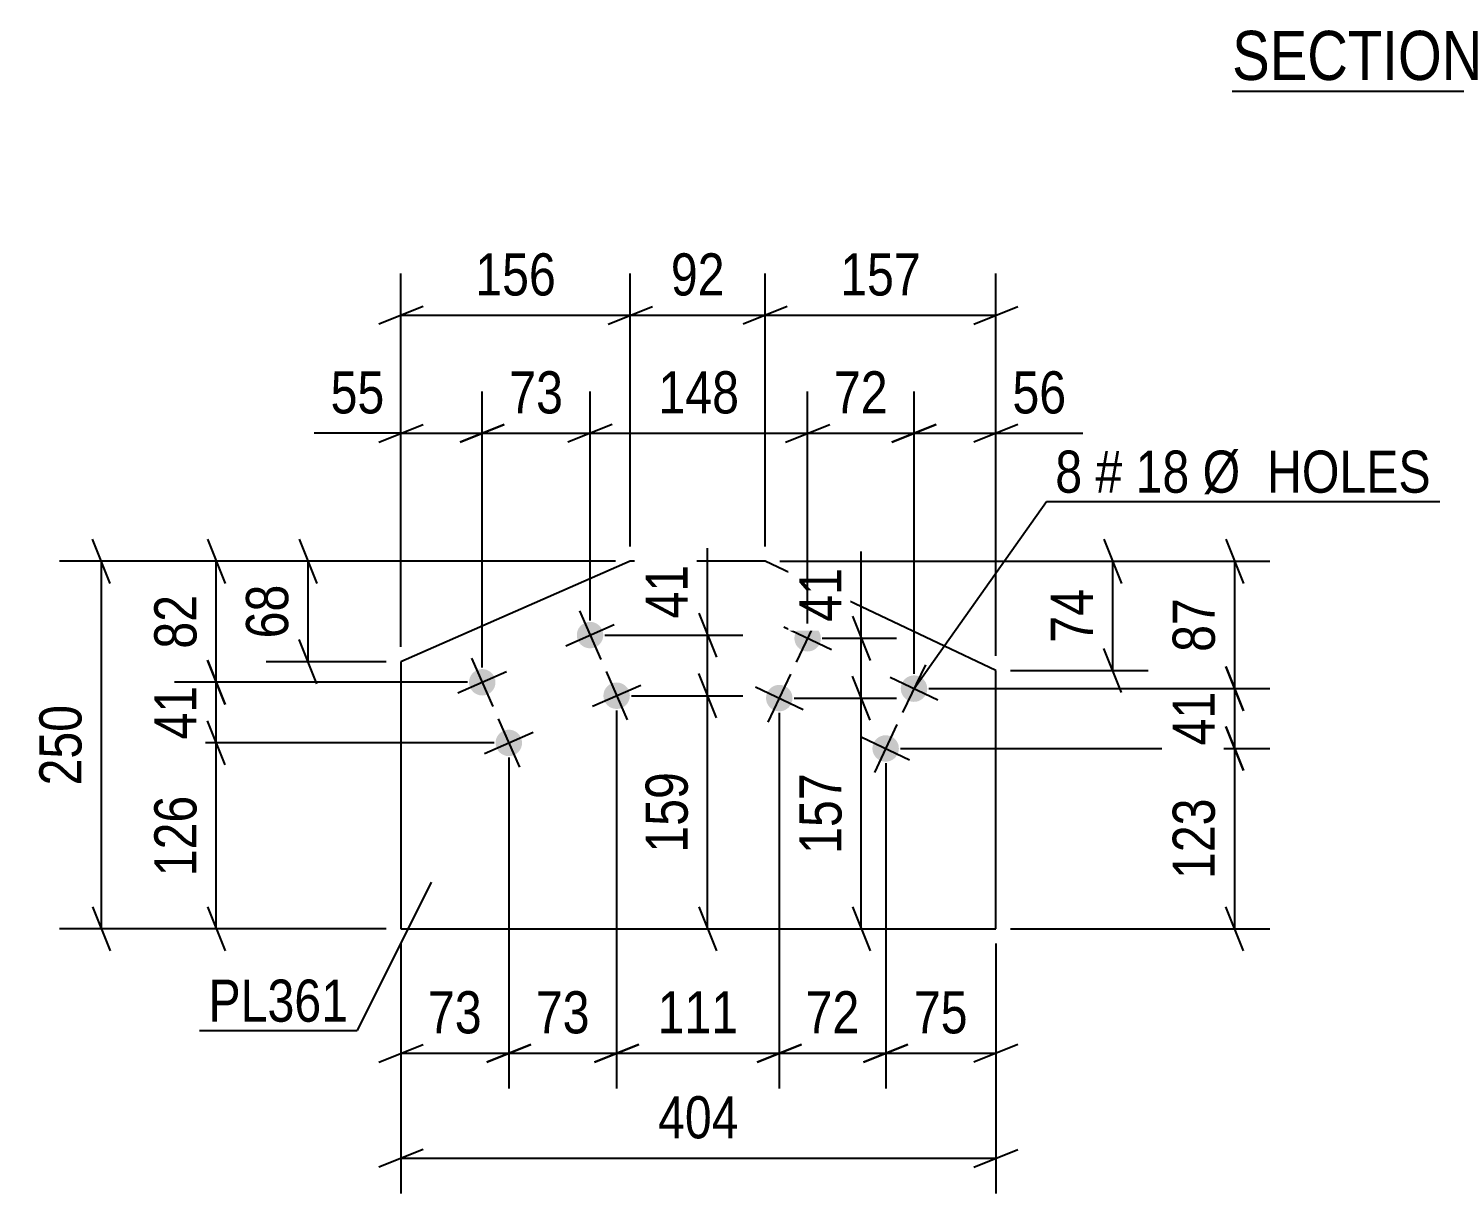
# Model space of a CAD drawing. Header units: millimetres. Extents: x 0 to 594, y 0 to 420.
# Drawn here: x 346.1 to 443, y 258.4 to 337.6 of the extents above; entities that cross this region are included whole.
import ezdxf

# ---------------------------------------------------------------- set-up
doc = ezdxf.new("R2010")
doc.units = ezdxf.units.MM
doc.styles.add('Arial Narrow', font='ARIALN.TTF', dxfattribs={"height": 0.2})

# ---------------------------------------------------------------- blocks, each defined once
blk = doc.blocks.new('Unknown-570345895-15 - 3407')
at = {"color": 6, "linetype": 'Continuous'}
blk.add_line((427.886, 333.348), (455.533, 333.348), dxfattribs=at)
at = {"color": 0, "linetype": 'Continuous'}
for points in [[(445.995, 334.098), (445.995, 337.598), (427.886, 337.598), (427.886, 334.098)], [(449.601, 334.098), (449.601, 337.598), (447.045, 337.598), (447.045, 334.098)], [(451.926, 334.098), (451.926, 337.598), (450.651, 337.598), (450.651, 334.098)], [(455.533, 334.098), (455.533, 337.598), (452.976, 337.598), (452.976, 334.098)]]:
    blk.add_wipeout(points, dxfattribs=at)
at = {"color": 7, "linetype": 'Continuous', "style": 'Arial Narrow'}
for s, height, p in [('SECTION ', 3.3405, (427.886, 334.098)), ('E', 3.34, (447.045, 334.098)), ('E', 3.34, (452.976, 334.098)), ('-', 3.34, (450.651, 334.098))]:
    blk.add_text(s, height=height, dxfattribs=at).set_placement(p)
blk = doc.blocks.new('Bolt-570345895-1724 - 1718')
at = {"linetype": 'Continuous'}
for points in [[(385.072, 296.712, -1), (383.424, 295.99, -1)], [(377.744, 293.503, -1), (376.096, 292.781, -1)], [(386.878, 292.59, -1), (385.229, 291.868, -1)], [(379.55, 289.381, -1), (377.901, 288.659, -1)]]:
    blk.add_hatch(color=1, dxfattribs=at).paths.add_polyline_path(points)
at = {"color": 1, "linetype": 'Continuous'}
for p, q in [((383.526, 298), (384.97, 294.702)), ((382.599, 295.629), (385.897, 297.073)), ((376.198, 294.79), (377.642, 291.493)), ((375.271, 292.42), (378.569, 293.864)), ((385.331, 293.878), (386.775, 290.58)), ((384.405, 291.507), (387.702, 292.951)), ((378.003, 290.668), (379.447, 287.371)), ((377.077, 288.298), (380.374, 289.742))]:
    blk.add_line(p, q, dxfattribs=at)
blk = doc.blocks.new('Bolt-570345895-1729 - 1718')
at = {"linetype": 'Continuous'}
for points in [[(399.847, 295.749, -1), (398.22, 296.519, -1)], [(397.921, 291.682, -1), (396.294, 292.452, -1)], [(407.077, 292.325, -1), (405.45, 293.095, -1)], [(405.151, 288.258, -1), (403.525, 289.028, -1)]]:
    blk.add_hatch(color=1, dxfattribs=at).paths.add_polyline_path(points)
at = {"color": 1, "linetype": 'Continuous'}
for p, q in [((399.804, 297.761), (398.263, 294.507)), ((397.406, 296.904), (400.66, 295.363)), ((397.878, 293.694), (396.337, 290.44)), ((407.034, 294.337), (405.493, 291.083)), ((395.481, 292.837), (398.734, 291.296)), ((404.637, 293.481), (407.891, 291.94)), ((405.108, 290.27), (403.568, 287.016)), ((402.711, 289.413), (405.965, 287.873))]:
    blk.add_line(p, q, dxfattribs=at)
blk = doc.blocks.new('Part-570345895-1744 - 1718')
at = {"color": 2, "linetype": 'Continuous'}
for p, q in [((386.984, 301.37), (371.394, 294.542)), ((396.153, 301.37), (386.984, 301.37)), ((411.829, 293.948), (396.153, 301.37)), ((371.394, 294.542), (371.394, 276.37)), ((411.829, 276.37), (411.829, 293.948)), ((371.394, 276.37), (411.829, 276.37))]:
    blk.add_line(p, q, dxfattribs=at)
blk = doc.blocks.new('StraightDimension-570345895-1770 - 1718')
at = {"color": 7, "linetype": 'Continuous'}
for p, q in [((392.234, 296.351), (392.234, 302.257)), ((392.234, 296.351), (392.234, 302.257)), ((391.634, 297.851), (392.834, 294.851)), ((385.248, 296.351), (394.634, 296.351)), ((392.234, 292.229), (392.234, 296.351)), ((392.834, 290.729), (391.634, 293.729)), ((387.053, 292.229), (394.634, 292.229))]:
    blk.add_line(p, q, dxfattribs=at)
at = {"color": 0}
blk.add_wipeout([(391.484, 301.732), (387.284, 301.732), (387.284, 296.876), (391.484, 296.876)], dxfattribs=at)
at = {"color": 3, "style": 'Arial Narrow'}
blk.add_text('41', height=2.8633, rotation=90.00021, dxfattribs=at).set_placement((390.884, 297.476))
blk = doc.blocks.new('StraightDimension-570345895-1746 - 1718')
at = {"color": 7, "linetype": 'Continuous'}
for p, q in [((403.284, 290.567), (402.084, 293.567)), ((398.108, 292.067), (405.084, 292.067)), ((402.684, 276.37), (402.684, 292.067)), ((402.084, 277.87), (403.284, 274.87)), ((392.611, 276.37), (405.084, 276.37))]:
    blk.add_line(p, q, dxfattribs=at)
at = {"color": 0}
blk.add_wipeout([(401.934, 287.561), (397.734, 287.561), (397.734, 280.876), (401.934, 280.876)], dxfattribs=at)
at = {"color": 3, "style": 'Arial Narrow'}
blk.add_text('157', height=2.8633, rotation=90.00021, dxfattribs=at).set_placement((401.334, 281.476))
blk = doc.blocks.new('StraightDimension-570345895-1926 - 1718')
at = {"color": 7, "linetype": 'Continuous'}
for p, q in [((371.394, 295.542), (371.394, 312.925)), ((376.92, 294.142), (376.92, 312.925)), ((369.894, 309.475), (372.894, 310.675)), ((378.42, 310.675), (375.42, 309.475)), ((371.394, 310.075), (365.488, 310.075)), ((371.394, 310.075), (365.488, 310.075)), ((371.394, 310.075), (376.92, 310.075))]:
    blk.add_line(p, q, dxfattribs=at)
at = {"color": 0}
blk.add_wipeout([(370.869, 310.825), (370.869, 315.025), (366.013, 315.025), (366.013, 310.825)], dxfattribs=at)
at = {"color": 3, "style": 'Arial Narrow'}
blk.add_text('55', height=2.8633, dxfattribs=at).set_placement((366.613, 311.425))
blk = doc.blocks.new('StraightDimension-570345895-1759 - 1718')
at = {"color": 7, "linetype": 'Continuous'}
for p, q in [((402.684, 296.134), (402.684, 302.04)), ((402.684, 296.134), (402.684, 302.04)), ((402.084, 297.634), (403.284, 294.634)), ((400.033, 296.134), (405.084, 296.134)), ((402.684, 292.067), (402.684, 296.134)), ((403.284, 290.567), (402.084, 293.567)), ((398.108, 292.067), (405.084, 292.067))]:
    blk.add_line(p, q, dxfattribs=at)
at = {"color": 0}
blk.add_wipeout([(401.934, 301.515), (397.734, 301.515), (397.734, 296.659), (401.934, 296.659)], dxfattribs=at)
at = {"color": 3, "style": 'Arial Narrow'}
blk.add_text('41', height=2.8633, rotation=90.00021, dxfattribs=at).set_placement((401.334, 297.259))
blk = doc.blocks.new('StraightDimension-570345895-1780 - 1718')
at = {"color": 7, "linetype": 'Continuous'}
for p, q in [((392.834, 290.729), (391.634, 293.729)), ((387.053, 292.229), (394.634, 292.229)), ((392.234, 276.37), (392.234, 292.229)), ((391.634, 277.87), (392.834, 274.87)), ((392.611, 276.37), (394.634, 276.37))]:
    blk.add_line(p, q, dxfattribs=at)
at = {"color": 0}
blk.add_wipeout([(391.484, 287.642), (387.284, 287.642), (387.284, 280.958), (391.484, 280.958)], dxfattribs=at)
at = {"color": 3, "style": 'Arial Narrow'}
blk.add_text('159', height=2.8633, rotation=90.00021, dxfattribs=at).set_placement((390.884, 281.558))
blk = doc.blocks.new('StraightDimension-570345895-1794 - 1718')
at = {"color": 7, "linetype": 'Continuous'}
for p, q in [((378.725, 288.02), (378.725, 265.52)), ((371.394, 275.37), (371.394, 265.52)), ((369.894, 267.32), (372.894, 268.52)), ((380.225, 268.52), (377.225, 267.32)), ((371.394, 267.92), (378.725, 267.92))]:
    blk.add_line(p, q, dxfattribs=at)
at = {"color": 0}
blk.add_wipeout([(377.488, 268.67), (377.488, 272.87), (372.631, 272.87), (372.631, 268.67)], dxfattribs=at)
at = {"color": 3, "style": 'Arial Narrow'}
blk.add_text('73', height=2.8633, dxfattribs=at).set_placement((373.231, 269.27))
blk = doc.blocks.new('StraightDimension-570345895-1800 - 1718')
at = {"color": 7, "linetype": 'Continuous'}
for p, q in [((404.338, 287.643), (404.338, 265.52)), ((411.829, 275.37), (411.829, 265.52)), ((402.838, 267.32), (405.838, 268.52)), ((413.329, 268.52), (410.329, 267.32)), ((404.338, 267.92), (411.829, 267.92))]:
    blk.add_line(p, q, dxfattribs=at)
at = {"color": 0}
blk.add_wipeout([(410.511, 268.67), (410.511, 272.87), (405.655, 272.87), (405.655, 268.67)], dxfattribs=at)
at = {"color": 3, "style": 'Arial Narrow'}
blk.add_text('75', height=2.8633, dxfattribs=at).set_placement((406.255, 269.27))
blk = doc.blocks.new('StraightDimension-570345895-1806 - 1718')
at = {"color": 7, "linetype": 'Continuous'}
for p, q in [((397.108, 291.067), (397.108, 265.52)), ((404.338, 287.643), (404.338, 265.52)), ((395.608, 267.32), (398.608, 268.52)), ((405.838, 268.52), (402.838, 267.32)), ((397.108, 267.92), (404.338, 267.92))]:
    blk.add_line(p, q, dxfattribs=at)
at = {"color": 0}
blk.add_wipeout([(403.151, 268.67), (403.151, 272.87), (398.295, 272.87), (398.295, 268.67)], dxfattribs=at)
at = {"color": 3, "style": 'Arial Narrow'}
blk.add_text('72', height=2.8633, dxfattribs=at).set_placement((398.895, 269.27))
blk = doc.blocks.new('StraightDimension-570345895-1814 - 1718')
at = {"color": 7, "linetype": 'Continuous'}
for p, q in [((386.053, 291.229), (386.053, 265.52)), ((397.108, 291.067), (397.108, 265.52)), ((384.553, 267.32), (387.553, 268.52)), ((398.608, 268.52), (395.608, 267.32)), ((386.053, 267.92), (397.108, 267.92))]:
    blk.add_line(p, q, dxfattribs=at)
at = {"color": 0}
blk.add_wipeout([(394.923, 268.67), (394.923, 272.87), (388.238, 272.87), (388.238, 268.67)], dxfattribs=at)
at = {"color": 3, "style": 'Arial Narrow'}
blk.add_text('111', height=2.8633, dxfattribs=at).set_placement((388.838, 269.27))
blk = doc.blocks.new('StraightDimension-570345895-1886 - 1718')
at = {"color": 7, "linetype": 'Continuous'}
for p, q in [((406.264, 293.71), (406.264, 312.925)), ((411.829, 294.948), (411.829, 312.925)), ((404.764, 309.475), (407.764, 310.675)), ((413.329, 310.675), (410.329, 309.475)), ((406.264, 310.075), (411.829, 310.075)), ((411.829, 310.075), (417.735, 310.075)), ((411.829, 310.075), (417.735, 310.075))]:
    blk.add_line(p, q, dxfattribs=at)
at = {"color": 0}
blk.add_wipeout([(417.21, 310.825), (417.21, 315.025), (412.354, 315.025), (412.354, 310.825)], dxfattribs=at)
at = {"color": 3, "style": 'Arial Narrow'}
blk.add_text('56', height=2.8633, dxfattribs=at).set_placement((412.954, 311.425))
blk = doc.blocks.new('StraightDimension-570345895-1822 - 1718')
at = {"color": 7, "linetype": 'Continuous'}
for p, q in [((386.053, 291.229), (386.053, 265.52)), ((378.725, 288.02), (378.725, 265.52)), ((377.225, 267.32), (380.225, 268.52)), ((387.553, 268.52), (384.553, 267.32)), ((378.725, 267.92), (386.053, 267.92))]:
    blk.add_line(p, q, dxfattribs=at)
at = {"color": 0}
blk.add_wipeout([(384.817, 268.67), (384.817, 272.87), (379.961, 272.87), (379.961, 268.67)], dxfattribs=at)
at = {"color": 3, "style": 'Arial Narrow'}
blk.add_text('73', height=2.8633, dxfattribs=at).set_placement((380.561, 269.27))
blk = doc.blocks.new('StraightDimension-570345895-1831 - 1718')
at = {"color": 7, "linetype": 'Continuous'}
for p, q in [((351.634, 299.87), (350.434, 302.87)), ((385.984, 301.37), (348.184, 301.37)), ((351.034, 276.37), (351.034, 301.37)), ((350.434, 277.87), (351.634, 274.87)), ((370.394, 276.37), (348.184, 276.37))]:
    blk.add_line(p, q, dxfattribs=at)
at = {"color": 0}
blk.add_wipeout([(350.284, 292.213), (346.084, 292.212), (346.084, 285.528), (350.284, 285.528)], dxfattribs=at)
at = {"color": 3, "style": 'Arial Narrow'}
blk.add_text('250', height=2.8633, rotation=90.00021, dxfattribs=at).set_placement((349.684, 286.128))
blk = doc.blocks.new('StraightDimension-570345895-1840 - 1718')
at = {"color": 7, "linetype": 'Continuous'}
for p, q in [((359.447, 287.52), (358.247, 290.52)), ((377.725, 289.02), (355.997, 289.02)), ((358.847, 276.37), (358.847, 289.02)), ((358.247, 277.87), (359.447, 274.87)), ((370.394, 276.37), (355.997, 276.37))]:
    blk.add_line(p, q, dxfattribs=at)
at = {"color": 0}
blk.add_wipeout([(358.097, 286.037), (353.897, 286.037), (353.897, 279.353), (358.097, 279.353)], dxfattribs=at)
at = {"color": 3, "style": 'Arial Narrow'}
blk.add_text('126', height=2.8633, rotation=90.00021, dxfattribs=at).set_placement((357.497, 279.953))
blk = doc.blocks.new('StraightDimension-570345895-1846 - 1718')
at = {"color": 7, "linetype": 'Continuous'}
for p, q in [((358.247, 294.642), (359.447, 291.642)), ((375.92, 293.142), (355.997, 293.142)), ((358.847, 289.02), (358.847, 293.142)), ((359.447, 287.52), (358.247, 290.52)), ((377.725, 289.02), (355.997, 289.02))]:
    blk.add_line(p, q, dxfattribs=at)
at = {"color": 0}
blk.add_wipeout([(358.097, 293.509), (353.897, 293.509), (353.897, 288.653), (358.097, 288.653)], dxfattribs=at)
at = {"color": 3, "style": 'Arial Narrow'}
blk.add_text('41', height=2.8633, rotation=90.00021, dxfattribs=at).set_placement((357.497, 289.253))
blk = doc.blocks.new('StraightDimension-570345895-1854 - 1718')
at = {"color": 7, "linetype": 'Continuous'}
for p, q in [((358.247, 302.87), (359.447, 299.87)), ((385.984, 301.37), (355.997, 301.37)), ((358.847, 293.142), (358.847, 301.37)), ((359.447, 291.642), (358.247, 294.642)), ((375.92, 293.142), (355.997, 293.142))]:
    blk.add_line(p, q, dxfattribs=at)
at = {"color": 0}
blk.add_wipeout([(358.097, 299.684), (353.897, 299.684), (353.897, 294.828), (358.097, 294.828)], dxfattribs=at)
at = {"color": 3, "style": 'Arial Narrow'}
blk.add_text('82', height=2.8633, rotation=90.00021, dxfattribs=at).set_placement((357.497, 295.428))
blk = doc.blocks.new('StraightDimension-570345895-1863 - 1718')
at = {"color": 7, "linetype": 'Continuous'}
for p, q in [((427.457, 290.143), (428.657, 287.143)), ((405.338, 288.643), (430.457, 288.643)), ((428.057, 276.37), (428.057, 288.643)), ((428.657, 274.87), (427.457, 277.87)), ((412.829, 276.37), (430.457, 276.37))]:
    blk.add_line(p, q, dxfattribs=at)
at = {"color": 0}
blk.add_wipeout([(427.307, 285.849), (423.107, 285.849), (423.107, 279.164), (427.307, 279.165)], dxfattribs=at)
at = {"color": 3, "style": 'Arial Narrow'}
blk.add_text('123', height=2.8633, rotation=90.00021, dxfattribs=at).set_placement((426.707, 279.765))
blk = doc.blocks.new('StraightDimension-570345895-1869 - 1718')
at = {"color": 7, "linetype": 'Continuous'}
for p, q in [((427.457, 294.21), (428.657, 291.21)), ((407.264, 292.71), (430.457, 292.71)), ((428.057, 288.643), (428.057, 292.71)), ((428.657, 287.143), (427.457, 290.143)), ((405.338, 288.643), (430.457, 288.643))]:
    blk.add_line(p, q, dxfattribs=at)
at = {"color": 0}
blk.add_wipeout([(427.307, 293.105), (423.107, 293.105), (423.107, 288.249), (427.307, 288.249)], dxfattribs=at)
at = {"color": 3, "style": 'Arial Narrow'}
blk.add_text('41', height=2.8633, rotation=90.00021, dxfattribs=at).set_placement((426.707, 288.849))
blk = doc.blocks.new('StraightDimension-570345895-1877 - 1718')
at = {"color": 7, "linetype": 'Continuous'}
for p, q in [((427.457, 302.87), (428.657, 299.87)), ((397.153, 301.37), (430.457, 301.37)), ((428.057, 292.71), (428.057, 301.37)), ((428.657, 291.21), (427.457, 294.21)), ((407.264, 292.71), (430.457, 292.71))]:
    blk.add_line(p, q, dxfattribs=at)
at = {"color": 0}
blk.add_wipeout([(427.307, 299.468), (423.107, 299.468), (423.107, 294.612), (427.307, 294.612)], dxfattribs=at)
at = {"color": 3, "style": 'Arial Narrow'}
blk.add_text('87', height=2.8633, rotation=90.00021, dxfattribs=at).set_placement((426.707, 295.212))
blk = doc.blocks.new('StraightDimension-570345895-1960 - 1718')
at = {"color": 7, "linetype": 'Continuous'}
for p, q in [((396.153, 302.37), (396.153, 320.944)), ((411.829, 294.948), (411.829, 320.944)), ((397.653, 318.694), (394.653, 317.494)), ((396.153, 318.094), (411.829, 318.094)), ((410.329, 317.494), (413.329, 318.694))]:
    blk.add_line(p, q, dxfattribs=at)
at = {"color": 0}
blk.add_wipeout([(407.333, 318.844), (407.333, 323.044), (400.648, 323.044), (400.648, 318.844)], dxfattribs=at)
at = {"color": 3, "style": 'Arial Narrow'}
blk.add_text('157', height=2.8633, dxfattribs=at).set_placement((401.248, 319.444))
blk = doc.blocks.new('StraightDimension-570345895-1896 - 1718')
at = {"color": 7, "linetype": 'Continuous'}
for p, q in [((399.033, 297.134), (399.033, 312.925)), ((406.264, 293.71), (406.264, 312.925)), ((397.533, 309.475), (400.533, 310.675)), ((407.764, 310.675), (404.764, 309.475)), ((399.033, 310.075), (406.264, 310.075))]:
    blk.add_line(p, q, dxfattribs=at)
at = {"color": 0}
blk.add_wipeout([(405.077, 310.825), (405.077, 315.025), (400.22, 315.025), (400.22, 310.825)], dxfattribs=at)
at = {"color": 3, "style": 'Arial Narrow'}
blk.add_text('72', height=2.8633, dxfattribs=at).set_placement((400.82, 311.425))
blk = doc.blocks.new('StraightDimension-570345895-1970 - 1718')
at = {"color": 7, "linetype": 'Continuous'}
for p, q in [((386.984, 302.37), (386.984, 320.944)), ((396.153, 302.37), (396.153, 320.944)), ((385.484, 317.494), (388.484, 318.694)), ((386.984, 318.094), (396.153, 318.094)), ((397.653, 318.694), (394.653, 317.494))]:
    blk.add_line(p, q, dxfattribs=at)
at = {"color": 0}
blk.add_wipeout([(393.996, 318.844), (393.996, 323.044), (389.14, 323.044), (389.14, 318.844)], dxfattribs=at)
at = {"color": 3, "style": 'Arial Narrow'}
blk.add_text('92', height=2.8633, dxfattribs=at).set_placement((389.74, 319.444))
blk = doc.blocks.new('StraightDimension-570345895-1906 - 1718')
at = {"color": 7, "linetype": 'Continuous'}
for p, q in [((384.248, 297.351), (384.248, 312.925)), ((399.033, 297.134), (399.033, 312.925)), ((385.748, 310.675), (382.748, 309.475)), ((397.533, 309.475), (400.533, 310.675)), ((384.248, 310.075), (399.033, 310.075))]:
    blk.add_line(p, q, dxfattribs=at)
at = {"color": 0}
blk.add_wipeout([(394.983, 310.825), (394.983, 315.025), (388.298, 315.025), (388.298, 310.825)], dxfattribs=at)
at = {"color": 3, "style": 'Arial Narrow'}
blk.add_text('148', height=2.8633, dxfattribs=at).set_placement((388.898, 311.425))
blk = doc.blocks.new('StraightDimension-570345895-1980 - 1718')
at = {"color": 7, "linetype": 'Continuous'}
for p, q in [((371.394, 295.542), (371.394, 320.944)), ((386.984, 302.37), (386.984, 320.944)), ((372.894, 318.694), (369.894, 317.494)), ((371.394, 318.094), (386.984, 318.094)), ((385.484, 317.494), (388.484, 318.694))]:
    blk.add_line(p, q, dxfattribs=at)
at = {"color": 0}
blk.add_wipeout([(382.531, 318.844), (382.531, 323.044), (375.847, 323.044), (375.847, 318.844)], dxfattribs=at)
at = {"color": 3, "style": 'Arial Narrow'}
blk.add_text('156', height=2.8633, dxfattribs=at).set_placement((376.447, 319.444))
blk = doc.blocks.new('StraightDimension-570345895-1916 - 1718')
at = {"color": 7, "linetype": 'Continuous'}
for p, q in [((376.92, 294.142), (376.92, 312.925)), ((384.248, 297.351), (384.248, 312.925)), ((375.42, 309.475), (378.42, 310.675)), ((385.748, 310.675), (382.748, 309.475)), ((376.92, 310.075), (384.248, 310.075))]:
    blk.add_line(p, q, dxfattribs=at)
at = {"color": 0}
blk.add_wipeout([(383.012, 310.825), (383.012, 315.025), (378.156, 315.025), (378.156, 310.825)], dxfattribs=at)
at = {"color": 3, "style": 'Arial Narrow'}
blk.add_text('73', height=2.8633, dxfattribs=at).set_placement((378.756, 311.425))
blk = doc.blocks.new('StraightDimension-570345895-1937 - 1718')
at = {"color": 7, "linetype": 'Continuous'}
for p, q in [((419.175, 302.87), (420.375, 299.87)), ((397.153, 301.37), (422.175, 301.37)), ((419.775, 293.948), (419.775, 301.37)), ((420.375, 292.448), (419.175, 295.448)), ((412.829, 293.948), (422.175, 293.948))]:
    blk.add_line(p, q, dxfattribs=at)
at = {"color": 0}
blk.add_wipeout([(419.025, 300.087), (414.825, 300.087), (414.825, 295.231), (419.025, 295.231)], dxfattribs=at)
at = {"color": 3, "style": 'Arial Narrow'}
blk.add_text('74', height=2.8633, rotation=90.00021, dxfattribs=at).set_placement((418.425, 295.831))
blk = doc.blocks.new('StraightDimension-570345895-1946 - 1718')
at = {"color": 7, "linetype": 'Continuous'}
for p, q in [((364.48, 302.87), (365.68, 299.87)), ((385.984, 301.37), (362.23, 301.37)), ((365.08, 294.542), (365.08, 301.37)), ((365.68, 293.042), (364.48, 296.042)), ((370.394, 294.542), (362.23, 294.542))]:
    blk.add_line(p, q, dxfattribs=at)
at = {"color": 0}
blk.add_wipeout([(364.33, 300.384), (360.13, 300.384), (360.13, 295.528), (364.33, 295.528)], dxfattribs=at)
at = {"color": 3, "style": 'Arial Narrow'}
blk.add_text('68', height=2.8633, rotation=90.00021, dxfattribs=at).set_placement((363.73, 296.128))
blk = doc.blocks.new('StraightDimension-570345895-1955 - 1718')
at = {"color": 7, "linetype": 'Continuous'}
for p, q in [((371.394, 275.37), (371.394, 258.381)), ((411.829, 275.37), (411.829, 258.381)), ((372.894, 261.381), (369.894, 260.181)), ((371.394, 260.781), (411.829, 260.781)), ((410.329, 260.181), (413.329, 261.381))]:
    blk.add_line(p, q, dxfattribs=at)
at = {"color": 0}
blk.add_wipeout([(394.953, 261.531), (394.953, 265.731), (388.269, 265.731), (388.269, 261.531)], dxfattribs=at)
at = {"color": 3, "style": 'Arial Narrow'}
blk.add_text('404', height=2.8633, dxfattribs=at).set_placement((388.869, 262.131))
blk = doc.blocks.new('Mark-570345895-1740 - 1718')
at = {"color": 30, "linetype": 'Continuous'}
for p in [(373.448, 279.553), (357.715, 269.462)]:
    blk.add_line(p, (368.419, 269.462), dxfattribs=at)
at = {"color": 0}
blk.add_wipeout([(367.819, 270.062), (367.819, 273.062), (358.315, 273.062), (358.315, 270.062)], dxfattribs=at)
blk.add_wipeout([(367.819, 270.062), (367.819, 273.062), (358.315, 273.062), (358.315, 270.062)], dxfattribs=at)
at = {"color": 3, "style": 'Arial Narrow'}
blk.add_text('PL361', height=2.8633, dxfattribs=at).set_placement((358.315, 270.062))
blk = doc.blocks.new('MarkSet-570345895-1990 - 1718')
at = {"color": 7, "linetype": 'Continuous'}
for p, q in [((406.264, 292.71), (415.266, 305.433)), ((415.266, 305.433), (442.006, 305.433))]:
    blk.add_line(p, q, dxfattribs=at)
at = {"color": 0}
for points in [[(417.694, 306.033), (417.694, 309.033), (415.866, 309.033), (415.866, 306.033)], [(420.422, 306.033), (420.422, 309.033), (418.594, 309.033), (418.594, 306.033)], [(424.978, 306.033), (424.978, 309.033), (421.322, 309.033), (421.322, 306.033)], [(441.406, 306.033), (441.406, 309.033), (425.878, 309.033), (425.878, 306.033)]]:
    blk.add_wipeout(points, dxfattribs=at)
for points in [[(417.694, 306.033), (417.694, 309.033), (415.866, 309.033), (415.866, 306.033)], [(420.422, 306.033), (420.422, 309.033), (418.594, 309.033), (418.594, 306.033)], [(424.978, 306.033), (424.978, 309.033), (421.322, 309.033), (421.322, 306.033)], [(441.406, 306.033), (441.406, 309.033), (425.878, 309.033), (425.878, 306.033)]]:
    blk.add_wipeout(points, dxfattribs=at)
at = {"color": 3, "style": 'Arial Narrow'}
for s, height, p in [('8', 2.863, (415.866, 306.033)), ('#', 2.863, (418.594, 306.033)), ('18', 2.8633, (421.322, 306.033)), ('Ø  HOLES', 2.8633, (425.878, 306.033))]:
    blk.add_text(s, height=height, dxfattribs=at).set_placement(p)

msp = doc.modelspace()

# ---------------------------------------------------------------- block references
for name in ['Unknown-570345895-15 - 3407', 'Part-570345895-1744 - 1718', 'Bolt-570345895-1724 - 1718', 'Bolt-570345895-1729 - 1718']:
    msp.add_blockref(name, (0, 0))

# ---------------------------------------------------------------- next in the draw order: block references
for name in ['StraightDimension-570345895-1926 - 1718', 'StraightDimension-570345895-1770 - 1718', 'StraightDimension-570345895-1794 - 1718']:
    msp.add_blockref(name, (0, 0))

# ---------------------------------------------------------------- next in the draw order: block references
msp.add_blockref('StraightDimension-570345895-1746 - 1718', (0, 0))

# ---------------------------------------------------------------- next in the draw order: block references
for name in ['StraightDimension-570345895-1759 - 1718', 'StraightDimension-570345895-1780 - 1718', 'StraightDimension-570345895-1800 - 1718']:
    msp.add_blockref(name, (0, 0))

# ---------------------------------------------------------------- next in the draw order: block references
for name in ['StraightDimension-570345895-1886 - 1718', 'StraightDimension-570345895-1806 - 1718']:
    msp.add_blockref(name, (0, 0))

# ---------------------------------------------------------------- next in the draw order: block references
for name in ['StraightDimension-570345895-1814 - 1718', 'StraightDimension-570345895-1863 - 1718']:
    msp.add_blockref(name, (0, 0))

# ---------------------------------------------------------------- next in the draw order: block references
for name in ['StraightDimension-570345895-1869 - 1718', 'StraightDimension-570345895-1822 - 1718']:
    msp.add_blockref(name, (0, 0))

# ---------------------------------------------------------------- next in the draw order: block references
for name in ['StraightDimension-570345895-1831 - 1718', 'StraightDimension-570345895-1877 - 1718']:
    msp.add_blockref(name, (0, 0))

# ---------------------------------------------------------------- next in the draw order: block references
for name in ['StraightDimension-570345895-1960 - 1718', 'StraightDimension-570345895-1840 - 1718']:
    msp.add_blockref(name, (0, 0))

# ---------------------------------------------------------------- next in the draw order: block references
for name in ['StraightDimension-570345895-1896 - 1718', 'StraightDimension-570345895-1846 - 1718', 'StraightDimension-570345895-1955 - 1718']:
    msp.add_blockref(name, (0, 0))

# ---------------------------------------------------------------- next in the draw order: block references
for name in ['StraightDimension-570345895-1854 - 1718', 'Mark-570345895-1740 - 1718']:
    msp.add_blockref(name, (0, 0))

# ---------------------------------------------------------------- next in the draw order: block references
msp.add_blockref('StraightDimension-570345895-1970 - 1718', (0, 0))

# ---------------------------------------------------------------- next in the draw order: block references
msp.add_blockref('StraightDimension-570345895-1906 - 1718', (0, 0))

# ---------------------------------------------------------------- next in the draw order: block references
for name in ['StraightDimension-570345895-1980 - 1718', 'StraightDimension-570345895-1937 - 1718']:
    msp.add_blockref(name, (0, 0))

# ---------------------------------------------------------------- next in the draw order: block references
for name in ['StraightDimension-570345895-1916 - 1718', 'MarkSet-570345895-1990 - 1718']:
    msp.add_blockref(name, (0, 0))

# ---------------------------------------------------------------- next in the draw order: block references
msp.add_blockref('StraightDimension-570345895-1946 - 1718', (0, 0))

doc.saveas('drawing.dxf')
